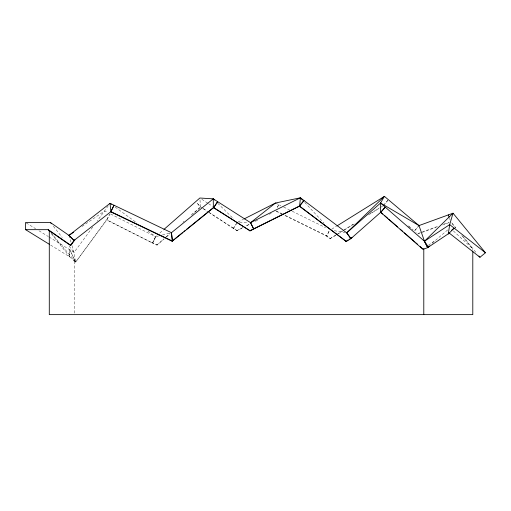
<?xml version="1.0" encoding="UTF-8"?>
<svg xmlns="http://www.w3.org/2000/svg" width="511" height="511" viewBox="0 0 511 511"><rect width="100%" height="100%" fill="white"/><g stroke="black" fill="none" stroke-linecap="round" stroke-linejoin="round"><path stroke-width="0.38" stroke-dasharray="2.56 1.92" d="M72.077 245.746L74.057 252.396L75.641 262.188L69.758 256.912L69.854 249.809L75.641 262.188L106.748 220.011L109.584 214.365L106.735 219.986L152.444 243.006L155.651 236.676L156.845 235.628M158.659 235.922L155.651 236.676L152.648 243.134L157.12 245.044L164.21 238.854M335.708 235.379L330.017 238.656L326.714 236.146L329.448 230.429L326.638 236.063L284.084 215.144M147.941 231.042L155.651 236.676L152.553 243.064L106.595 219.724L75.641 262.188L69.854 249.809L69.713 256.848L50.71 245.139M241.939 228.155L237.072 230.627L233.374 228.43L236.35 223.773M233.374 228.43L237.206 222.438M108.223 205.882L97.09 221.167M49.043 236.989L74.057 252.396L92.855 226.903M414.434 231.017L418.483 226.188L414.421 231.01M432.102 243.268L447.655 229.912M159.841 233.016L163.431 229.873M156.788 245.127L163.89 238.924M166.075 237.015L169.895 233.668M183.002 222.208L184.094 221.257M191.191 215.048L200.753 206.949L192.577 214.09M166.388 236.951L170.208 233.616M428.39 245.274L434.312 241.103M81.945 226.514L104.608 210.973L107.942 212.653M331.748 229.184L336.442 226.258M330.017 238.656L336.066 234.881M336.736 234.466L342.115 231.113M343.462 230.276L354.89 223.154M370.354 213.515L379.092 208.066M338.384 233.719L343.731 230.384M344.401 229.969L353.759 224.131M368.469 214.971L380.503 207.472M381.168 207.051L382.509 206.22M237.902 222.081L243.511 219.238M236.791 230.621L242.84 227.548M246.468 225.709L248.889 224.482M246.813 225.683L249.247 224.45M255.334 221.359L258.381 219.819M269.335 214.262L271.162 213.33M437.454 226.443L417.525 233.699L417.136 233.361M444.097 224.022L449.265 222.138M417.64 234.038L419.716 233.284M421.786 232.531L436.279 227.254M442.494 224.993L448.703 222.732M162.421 234.971L171.447 232.697M275.953 210.883L282.289 213.937M239.557 222.477L248.186 222.624M334.29 230.697L345.155 232.582M151.678 242.425L157.12 245.044M275.486 203.02L280.852 205.658M283.688 207.057L289.367 209.842M292.203 211.241L325.533 227.625M285.413 215.47L326.063 235.45L330.362 238.714M276.285 211.311L283.375 214.799M110.644 214.013L155.651 236.676M26.221 222.924L35.617 228.717M38.977 230.78L48.373 236.574M237.072 230.627L209.293 212.525M201.851 199.335L207.856 203.257M208.52 203.697L212.525 206.31M203.269 208.59L206.783 210.883M202.471 208.22L200.504 206.936L196.812 202.784L200.504 206.936L199.846 198.025M203.129 208.648L208.379 212.084M209.037 212.512L233.329 228.385M50.876 232.639L75.539 261.836M115.173 207.096L137.018 223.058M409.017 226.443L411.419 228.474M412.019 228.979L413.22 229.995M408.014 225.811L409.873 227.382M415.788 232.192L416.171 232.524M453.398 230.934L472.796 248.857L472.796 250.441M217.699 203.231L233.859 219.149M304.709 202.401L323.987 223.115M326.063 235.45L326.714 236.146M451.75 222.841L455.78 227.759M462.838 236.369L475.939 252.357M452.152 223.658L455.825 228.136M461.784 235.418L472.796 248.857M53.374 226.245L62.24 237.455M69.132 246.174L74.057 252.396M51.643 234L69.758 256.912M449.514 218.261L450.134 219.934M68.991 235.392L70.972 242.048M74.785 261.313L74.785 313.843M74.057 258.956L74.057 261.083M278.725 204.617L276.975 208.143L278.725 204.617M387.862 200.312L384.304 204.528L387.862 200.312"/><path stroke-width="0.77" d="M244.213 218.88L275.486 203.02L300.423 197.795L299.606 206.137L253.737 228.998L250.543 222.662L213.24 198.843L199.846 198.025L164.031 229.35M448.364 233.77L427.688 247.605L424.456 241.237L418.994 225.581L384.413 196.365L337.113 225.843M448.415 233.597L448.511 233.252M296.457 207.517L299.261 206.118L346.311 241.479L350.853 238.669L346.707 232.85L380.561 203.039L384.413 196.365L346.707 232.85L300.423 197.795L250.543 222.662L253.667 229.056L250.122 230.844L213.381 207.6L186.496 229.426M429.342 245.976L427.598 247.688L422.98 249.342L380.701 212.314M70.697 245.587L70.575 245.178L74.031 240.457L74.887 239.87L70.697 245.587L49.286 230.729L49.286 314.635L472.796 314.635L472.796 251.233M380.612 212.467L385.243 207.108L380.625 212.448L380.561 203.039L418.994 225.581L453.021 213.196L485.45 252.766L479.97 257.276L448.69 232.646M427.598 247.688L424.456 241.237L453.021 213.196L449.686 224.61L448.288 234.032L454.17 228.142L451.737 230.142M350.853 238.669L351.938 237.615L350.412 238.56M49.356 244.303L25.601 229.669L25.55 222.515L50.417 222.515L68.991 235.392L74.127 240.394L110.893 211.675L114.023 205.25L110.753 211.861L172.022 241.173L174.609 239.078M175.126 238.656L177.196 236.976M177.707 236.555L182.363 232.78M183.915 231.521L184.95 230.685M214.358 199.942L213.24 198.843L171.447 232.697L172.373 241.083L172.022 241.173M172.373 241.083L213.694 207.613L217.629 201.647L213.745 207.613L250.122 230.844M250.543 222.662L275.486 203.02M74.031 240.457L68.991 235.392L110.031 203.34L171.447 232.697L172.431 241.064L110.906 211.656L110.031 203.34L111.321 204.279M68.991 235.392L73.527 232.288M380.561 203.039L424.456 241.237L449.686 224.61L485.45 252.766M345.832 241.396L347.359 240.451M347.742 240.215L348.125 239.978M349.269 239.269L350.029 238.797M249.758 230.838L250.901 230.257M251.188 230.11L252.913 229.241M253.201 229.1L254.056 228.666M254.344 228.519L259.958 225.721M260.661 225.37L271.188 220.12M271.89 219.768L282.417 214.518M283.12 214.166L284.525 213.47M285.227 213.119L295.754 207.868M422.814 248.87L420.189 246.583M25.601 229.669L48.226 229.675L70.575 245.178M213.381 207.6L213.24 198.843M299.261 206.118L303.988 200.497L299.638 206.137L346.311 241.479M382.841 214.09L380.74 212.257L350.968 238.56L346.707 232.85M384.419 215.463L387.574 218.21M388.628 219.123L397.571 226.903M400.196 229.19L402.828 231.477M404.405 232.85L414.926 242.003M415.98 242.917L417.557 244.29M300.423 197.795L302.563 200.095M49.286 230.729L50.084 231.687M478.96 256.043L479.97 257.276M50.417 222.515L51.4 223.754M48.226 229.675L49.688 231.528M424.456 241.237L428.378 247.145M448.288 214.914L449.105 217.143M423.791 248.518L423.791 314.635"/></g></svg>
